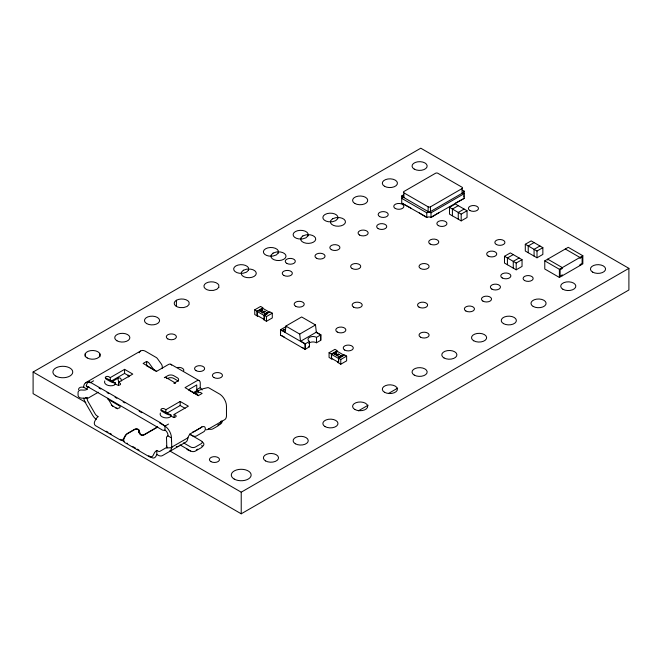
<?xml version="1.0" encoding="UTF-8"?>
<svg xmlns="http://www.w3.org/2000/svg" width="662" height="662" viewBox="0 0 662 662"><rect width="100%" height="100%" fill="white"/><g stroke="black" fill="none" stroke-linecap="round" stroke-linejoin="round"><path stroke-width="0.99" d="M308.674 343.355A4.965 2.863 0 0 1 316.486 342.759L320.88 340.227L320.88 334.815L316.32 332.183L315.509 324.959L301.657 316.966L285.86 326.085L285.281 332.241L280.729 329.61L280.489 335.154L280.489 329.75L284.883 327.21A4.965 2.863 0 0 0 285.91 327.673M166.468 445.617A4.22 2.433 0 0 0 166.501 446.246L166.841 447.942L171.781 447.678L171.458 437.913A9.971 5.759 60 0 0 165.02 426.088L160.386 422.745L90.156 382.197C88.228 380.079 85.754 385.334 86.532 386.227A9.814 5.668 -60 0 0 89.08 387.047M167.147 447.156L160.022 451.269A4.138 2.391 60 0 1 157.953 451.062L156.828 450.417L156.828 454.471L157.953 455.125A9.103 5.255 60 0 0 162.504 455.572L185.84 442.1A9.103 5.255 60 0 0 187.603 439.311L188.198 437.036A4.965 2.863 -60 0 1 191.235 433.246L202.009 427.031A4.965 2.863 -60 0 1 205.046 427.304L205.394 429.034A9.103 5.255 60 0 1 203.631 431.831L196.573 435.902A9.103 5.255 60 0 1 192.013 435.455L189.721 434.131M114.907 384.399L115.445 383L106.243 378.184A3.31 0.703 21.2 0 0 106.549 379.351L110.066 381.378A3.31 0.703 21.2 0 0 114.435 382.909L115.445 383M170.506 416.497L171.044 415.107L161.842 410.283A3.31 0.703 21.2 0 0 162.157 411.45L165.665 413.477A3.31 0.703 21.2 0 0 170.035 415.016L171.044 415.107M156.828 454.471L156 456.143A3.31 2.689 -71 0 1 152.194 457.748L148.685 455.721M104.745 380.898C102.867 385.466 112.929 387.576 115.56 384.018L117.025 384.862A2.069 1.192 0 0 0 119.954 384.862A2.069 1.192 0 0 0 119.954 383.174L118.49 382.33L118.49 385.367M160.345 412.997C158.466 417.565 168.529 419.675 171.168 416.117L172.625 416.961A2.069 1.192 0 0 0 175.554 416.961A2.069 1.192 0 0 0 175.554 415.273L174.089 414.429L174.089 417.465M86.118 385.772L161.445 429.481A9.814 5.668 -60 0 0 165.02 430.143A4.204 2.433 60 0 1 167.949 435.886L171.458 437.913L171.458 440.95M403.489 194.918L401.735 195.927L401.735 203.093L427.056 217.376A2.631 1.523 0 0 1 430.73 217.376L464.244 198.36L464.244 191.194L462.457 190.16M193.61 393.443L197.541 391.168A5.23 0.745 -24.2 0 1 203.78 388.561L207.653 387.659A3.31 1.912 60 0 1 208.993 387.949L220.032 394.32A9.971 5.759 60 0 1 226.47 406.145L226.47 415.562A9.103 5.255 60 0 1 226.255 417.358L226.131 417.755A9.103 5.255 60 0 1 224.583 419.733L207.926 429.348A9.103 5.255 60 0 1 206.221 429.779M33.1 372.019L420.775 148.197L628.9 268.35L628.9 289.981L241.225 513.803L33.1 393.65L33.1 372.019L85.803 402.446M85.522 382.793L140.534 351.034M93.615 380.807L90.106 382.835L88.857 381.66M402.091 203.292L410.854 208.05M105.903 378.441A2.069 1.192 0 0 1 105.903 376.752A2.069 1.192 0 0 1 108.833 376.752L110.297 377.597L124.58 369.355L132.772 374.08L118.49 382.33M111.191 381.138L124.58 373.409L129.495 376.248M154.519 370.662L149.306 363.438A3.31 1.912 60 0 0 147.965 362.172L146.641 361.411L143.133 363.438L156.712 371.274L168.413 364.522A5.015 2.896 -60 0 1 171.648 365.159M111.928 381.717L117.728 378.374A4.965 2.863 -60 0 1 120.774 378.647L121.154 379.516A4.204 2.085 53.9 0 0 121.452 380.427L121.543 380.667A4.138 2.391 60 0 0 121.634 380.915M98.307 392.243L87.177 398.665L85.423 397.655M403.928 192.857L428.132 206.825A1.647 0.952 0 0 0 430.466 206.825L462.051 188.587A1.655 0.952 0 0 0 462.051 187.238L437.847 173.27A1.647 0.952 0 0 0 435.513 173.27L403.928 191.5A1.655 0.952 0 0 0 403.928 192.857L403.928 197.582L428.132 211.559A1.647 0.952 0 0 0 430.466 211.559L462.051 193.321A1.655 0.952 0 0 0 462.407 192.278M254.746 309.816L260.596 306.432L262.938 307.789L257.079 311.165L254.746 309.816L254.746 314.541L257.667 316.229L257.079 315.567L257.079 311.165M257.261 311.512L264.279 315.567L264.279 319.523L257.261 315.468L257.261 311.512L262.773 308.327L269.798 312.381M401.735 195.927A2.631 1.523 0 0 1 401.735 198.36L426.783 212.825A2.631 1.523 0 0 1 431.003 212.825L464.244 193.627A2.631 1.523 0 0 1 464.244 191.194M426.436 217.351L419.327 212.949M463.632 195.878L463.938 196.084A2.631 1.523 0 0 0 463.681 196.258M439.427 212.386L431.351 217.351M455.291 203.226L463.897 198.559M449.481 207.363L455.34 203.987L467.041 210.748L467.041 217.5L461.191 220.885L449.481 214.124L449.481 207.363L461.191 214.124L467.041 210.748M264.279 319.523L264.105 315.22L269.955 311.843L272.297 313.192L272.297 317.925L266.447 321.302L263.517 319.614L263.699 319.183M264.279 315.567L267.431 313.747M458.261 205.675L452.411 209.06L452.411 215.812M264.105 315.22L266.447 316.568L272.297 313.192M464.112 209.06L458.261 212.436L458.261 219.196M194.636 393.509L199.461 392.392A3.31 1.912 60 0 1 200.801 392.682L202.125 393.443L198.617 395.471L185.037 387.634L196.738 380.873A5.015 2.896 -60 0 1 200.255 382.901L200.255 387.634L196.738 389.661L197.988 391.209M193.37 392.616L196.738 390.671L198.435 391.656M161.511 410.539A2.069 1.192 0 0 1 161.511 408.851A2.069 1.192 0 0 1 164.433 408.851L165.897 409.695L180.18 401.453L188.372 406.178L174.089 414.429M285.86 326.085L299.712 334.087L315.509 324.959M166.791 413.237L180.18 405.508L185.095 408.346M316.32 332.183L300.515 341.311L299.712 334.087M157.482 426.924L144.126 434.636A2.317 1.341 0 0 1 141.8 434.967A2.317 1.341 0 0 1 140.212 433.933L139.003 430.168A2.648 1.531 0 0 0 137.183 428.984A2.648 1.531 0 0 0 134.527 429.365L127.443 433.453A4.8 2.772 -60 0 0 124.737 436.49L122.942 439.601A3.31 2.689 -71 0 1 120.186 439.907L95.609 425.716A3.31 2.689 -71 0 1 94.724 421.413L95.593 419.667A4.8 2.772 -60 0 1 98.299 416.621L97.173 415.976A4.138 2.391 60 0 1 95.096 413.791L87.914 401.338A4.138 2.391 60 0 1 87.177 398.665L87.177 397.365A4.22 2.433 0 0 1 83.28 398.193L81.36 398.094A3.31 2.689 9.2 0 1 78.066 395.214L78.066 392.508A3.31 2.689 9.2 0 1 81.36 389.984L83.28 390.084A4.22 2.433 0 0 0 87.177 389.256A4.204 2.433 60 0 1 87.823 386.807M157.713 427.056L144.357 434.768A2.648 1.531 0 0 1 141.701 435.149A2.648 1.531 0 0 1 139.881 433.966L138.672 430.201A2.317 1.341 0 0 0 137.084 429.166A2.317 1.341 0 0 0 134.758 429.497L127.675 433.585A4.8 2.772 -60 0 0 124.969 436.622L123.571 439.965A3.31 2.689 -71 0 0 124.87 442.613L149.455 456.805A3.31 2.689 -71 0 0 153.253 455.199L154.114 453.453A4.8 2.772 -60 0 1 156.828 450.417M280.489 329.75L305.074 343.942L309.46 341.41A4.965 2.863 0 0 1 309.46 337.355A4.965 2.863 0 0 1 316.486 337.355L320.88 334.815M159.666 422.993L165.02 426.088L168.529 424.061M164.962 430.176L165.02 426.088M280.489 335.154L305.074 349.346L309.46 346.814L309.46 341.41M329.072 352.73L334.922 349.346L337.264 350.703L331.414 354.079L329.072 352.73L329.072 357.455L332.001 359.143L331.414 358.481L331.414 354.079M331.588 354.427L337.099 351.241L344.124 355.295L338.613 358.481L331.588 354.427L331.588 358.382L338.613 362.437L338.613 358.481M187.975 437.789L171.458 447.322A9.103 5.255 60 0 1 169.571 451.492M504.485 256.285L510.344 252.909L522.045 259.67L522.045 266.422L516.194 269.806L504.485 263.046L504.485 256.285L516.194 263.046L522.045 259.67M525.297 244.27L531.156 240.894L542.857 247.654L542.857 254.407L537.006 257.791L525.297 251.03L525.297 244.27L537.006 251.03L542.857 247.654M513.265 254.597L507.415 257.981L507.415 264.734M534.077 242.582L528.226 245.966L528.226 252.718M338.613 362.437L338.439 358.134L344.29 354.758L346.631 356.106L346.631 360.84L340.773 364.216L337.852 362.528L338.025 362.097M338.439 358.134L340.773 359.483L346.631 356.106M519.116 257.981L513.265 261.358L513.265 268.118M539.935 245.966L534.077 249.342L534.077 256.103M544.776 260.853L568.236 247.315L582.841 255.747L582.841 263.898L559.39 277.444L544.776 269.004L544.776 260.853L559.39 269.293L582.841 255.747M358.332 410.87L368.155 405.202M388.693 393.344L397.622 388.18M169.762 450.921L241.225 492.18L628.9 268.35M166.841 447.942L166.501 438.136A4.22 2.433 0 0 1 167.949 435.886M171.781 447.678L171.632 447.082M336.329 355.097L339.507 354.592L338.257 354.013L339.242 354.758L336.015 355.105L337.529 355.974L336.321 355.105M87.177 389.256L83.669 387.229L81.823 387.129A3.31 2.689 9.2 0 0 78.53 389.653M464.244 198.36L463.938 198.203A2.631 1.523 0 0 1 463.681 198.021M565.298 249.003L579.912 257.444L579.912 258.346L582.113 257.079L582.113 263.418L579.912 264.684L579.912 265.594M316.088 332.324L320.64 334.955L320.64 340.359M263.517 319.291L264.105 319.622M337.852 362.205L338.439 362.536M300.755 341.17L305.306 343.801L305.306 349.213L302.145 347.385M281.515 335.477L284.685 337.306M170.887 364.29L199.212 380.642M146.41 365.664L156.588 371.548M198.492 395.744L188.314 389.86L196.738 384.928L196.738 390.671M165.972 377.53L175.571 383.075M189.663 434.231L201.273 440.933A3.31 1.912 0 0 1 201.273 443.639L195.414 447.016A3.31 1.912 0 0 1 190.739 447.016L183.589 442.886M99.027 387.982L100.806 389.016M107.054 392.616L108.833 393.65M115.072 397.25L116.86 398.284M123.099 401.884L124.886 402.918M139.152 411.152L141.834 412.699M107.757 399.112L119.367 405.814A2.565 1.481 0 0 1 119.367 407.908A2.565 1.481 0 0 1 115.742 407.908M111.332 405.227L117.579 408.835M180.023 444.881L190.739 451.07A3.31 1.912 0 0 0 195.414 451.07L201.273 447.694A3.31 1.912 0 0 0 201.794 445.385M106.251 431.227L108.005 432.236M109.76 433.254L111.522 434.264M120.302 439.336L122.933 440.859A3.31 2.689 -71 0 0 124.299 441.132M132.88 446.602L135.511 448.116M137.274 449.134L139.028 450.143M200.255 387.634L202.125 389.959M107.84 398.276L111.373 404.391A4.138 2.391 60 0 0 113.442 406.576M117.637 377.53L117.844 378.441A9.103 5.255 60 0 0 119.061 382.264M562.319 275.748L562.319 274.846L560.118 276.112L560.118 269.773L562.319 268.507L562.319 267.597L547.714 259.165L547.714 260.067M559.39 269.293L559.39 277.444M537.006 251.03L537.006 257.791M516.194 263.046L516.194 269.806M462.051 188.587L462.051 193.321M461.191 214.124L461.191 220.885M431.003 212.825L431.003 217.55M430.466 206.825L430.466 211.559M428.132 206.825L428.132 211.559M426.783 212.825L426.783 217.55M340.773 359.483L340.773 364.216M316.486 337.355L316.486 342.759M305.074 343.942L305.074 349.346M266.447 316.568L266.447 321.302M241.225 492.18L241.225 513.803M180.18 401.453L180.18 405.508M176.406 300.267A7.563 4.369 0 0 0 179.799 307.573L183.713 307.573L187.106 306.448L189.067 304.487L189.067 302.228A7.563 4.369 0 0 0 176.406 300.267L176.406 306.448M165.897 409.695L165.897 412.74M146.641 361.411L146.641 365.465M139.003 430.168L139.003 432.874M124.58 369.355L124.58 373.409M110.297 377.597L110.297 380.633M99.871 353.723L99.871 356.81M85.257 353.723L85.257 356.81M202.208 441.918A5.793 3.343 0 0 1 202.208 446.651M197.417 449.126A5.793 3.343 0 0 1 196.258 450.086M190.664 450.946A5.793 3.343 0 0 1 186.568 448.579M221.836 420.933A5.793 3.343 0 0 1 217.74 425.029M177.482 367.484A5.048 2.913 0 0 1 183.664 371.059M403.928 197.582A1.655 0.952 0 0 1 403.497 196.664M309.46 346.814A4.965 2.863 0 0 1 308.674 346.218M128.602 376.935A4.138 2.391 60 0 1 128.205 375.023M201.819 426.651A4.204 2.085 53.9 0 1 201.769 426.8L201.703 426.949A4.138 2.391 60 0 1 201.149 427.528L194.09 431.607A4.138 2.391 60 0 1 192.956 431.765M221.083 421.123A4.965 2.863 -60 0 1 217.69 426.088L213.015 428.786A3.31 1.912 0 0 1 208.331 428.786M83.669 387.229A9.971 5.759 60 0 1 89.246 382.487M83.793 398.16A9.103 5.255 60 0 0 85.555 402.984L92.614 415.223A9.103 5.255 60 0 0 96.329 419.476M166.576 378.399A3.31 1.912 -60 0 0 164.317 377.696L167.825 375.668A4.138 2.391 0 0 1 173.684 375.668L177.424 377.837A4.138 2.391 0 0 1 177.424 381.213L173.916 383.24A3.31 1.912 -60 0 1 175.339 382.975M167.825 378.374A4.138 2.391 0 0 1 173.684 378.374L177.424 380.534A4.138 2.391 0 0 1 178.326 381.312M162.066 368.403A5.23 4.212 43 0 0 161.379 364.075L157.498 358.705A3.31 1.912 60 0 0 156.158 357.447L145.119 351.067A9.971 5.759 60 0 0 139.161 352.788M147.229 365.805A1.655 0.952 60 0 1 147.899 366.434M138.664 432.352A2.648 1.531 0 0 1 138.871 432.6M178.773 446.18A9.103 5.255 60 0 1 176.291 446.527M127.617 443.557A3.31 2.689 -71 0 1 127.054 443.11M266.472 313.614C266.041 315.509 263.062 312.423 265.015 313.987A0.877 0.505 0 0 0 265.503 314.078C265.892 313.101 268.052 313.258 266.306 312.398A1.216 0.703 0 0 1 267.051 312.538L267.465 313.192L266.472 313.614M340.806 356.528C340.367 358.423 337.388 355.337 339.341 356.901A0.877 0.505 0 0 0 339.829 356.992C340.301 356.048 342.337 356.09 340.632 355.312A1.216 0.703 0 0 1 341.385 355.444L341.791 356.106L340.806 356.528M264.957 311.678L261.68 312.191L263.195 313.068L261.995 312.191L265.123 311.893L263.923 311.099L264.957 311.678M259.578 310.883L261.018 311.711L260.447 311.297L262.665 310.015L261.631 309.717L262.293 310.056L260.298 311.206L259.578 310.883M333.905 353.798L335.344 354.625L334.782 354.211L336.999 352.929L335.891 352.647L336.627 352.97L334.624 354.12L333.905 353.798M218.799 287.325L216.838 289.277L213.445 290.411L209.531 290.411A7.563 4.369 0 0 1 206.139 283.104A7.563 4.369 0 0 1 218.799 285.065L218.799 287.325M243.368 270.262L241.407 272.223L241.407 274.482A7.563 4.369 0 0 0 254.059 276.443A7.563 4.369 0 0 0 250.675 269.136L246.752 269.136L243.368 270.262M248.531 270.154L246.57 272.115L243.177 273.249L239.263 273.249A7.563 4.369 0 0 1 235.871 265.942A7.563 4.369 0 0 1 248.531 267.895L248.531 270.154M273.092 253.099L271.139 255.06L271.139 257.319A7.563 4.369 0 0 0 283.791 259.272A7.563 4.369 0 0 0 280.407 251.965L276.484 251.965L273.092 253.099M278.263 252.992L276.302 254.953L272.91 256.078L268.995 256.078A7.563 4.369 0 0 1 265.603 248.771A7.563 4.369 0 0 1 278.263 250.733L278.263 252.992M302.824 235.937L300.871 237.89L300.871 240.149A7.563 4.369 0 0 0 313.523 242.11A7.563 4.369 0 0 0 310.13 234.803L306.216 234.803L302.824 235.937M307.995 235.829L306.034 237.782L302.642 238.916L298.728 238.916A7.563 4.369 0 0 1 295.335 231.609A7.563 4.369 0 0 1 307.995 233.57L307.995 235.829M332.556 218.766L330.603 220.727L330.603 222.986A7.563 4.369 0 0 0 343.255 224.948A7.563 4.369 0 0 0 339.863 217.641L335.948 217.641L332.556 218.766M337.728 218.659L335.766 220.62L332.374 221.753L328.46 221.753A7.563 4.369 0 0 1 325.067 214.447A7.563 4.369 0 0 1 337.728 216.4L337.728 218.659M55.807 376.074A9.93 5.735 0 0 0 72.423 373.5A9.93 5.735 0 0 0 60.259 366.483A9.93 5.735 0 0 0 55.807 376.074M234.199 479.065A9.93 5.735 0 0 0 250.815 476.499A9.93 5.735 0 0 0 238.651 469.474A9.93 5.735 0 0 0 234.199 479.065M316.444 258.213A5.048 2.913 0 0 0 324.885 256.906A5.048 2.913 0 0 0 318.703 253.339A5.048 2.913 0 0 0 316.444 258.213M465.849 310.991A5.048 2.913 0 0 0 474.298 309.692A5.048 2.913 0 0 0 468.108 306.117A5.048 2.913 0 0 0 465.849 310.991M337.256 332.026A5.048 2.913 0 0 0 345.696 330.719A5.048 2.913 0 0 0 339.515 327.152A5.048 2.913 0 0 0 337.256 332.026M213.867 377.514A5.048 2.913 0 0 0 222.316 376.206A5.048 2.913 0 0 0 216.126 372.64A5.048 2.913 0 0 0 213.867 377.514M196.026 370.646A5.048 2.913 0 0 0 204.475 369.338A5.048 2.913 0 0 0 198.294 365.772A5.048 2.913 0 0 0 196.026 370.646M379.624 216.582A5.048 2.913 0 0 0 388.073 215.282A5.048 2.913 0 0 0 381.891 211.708A5.048 2.913 0 0 0 379.624 216.582M359.549 235.043A5.048 2.913 0 0 0 367.998 233.736A5.048 2.913 0 0 0 361.816 230.161A5.048 2.913 0 0 0 359.549 235.043M378.143 228.605A5.048 2.913 0 0 0 386.583 227.298A5.048 2.913 0 0 0 380.402 223.731A5.048 2.913 0 0 0 378.143 228.605M295.624 306.274A5.048 2.913 0 0 0 304.073 304.975A5.048 2.913 0 0 0 297.892 301.4A5.048 2.913 0 0 0 295.624 306.274M286.712 263.36A5.048 2.913 0 0 0 295.153 262.061A5.048 2.913 0 0 0 288.971 258.486A5.048 2.913 0 0 0 286.712 263.36M419.013 307.135A5.048 2.913 0 0 0 427.462 305.827A5.048 2.913 0 0 0 421.28 302.261A5.048 2.913 0 0 0 419.013 307.135M352.118 268.515A5.048 2.913 0 0 0 360.567 267.208A5.048 2.913 0 0 0 354.385 263.633A5.048 2.913 0 0 0 352.118 268.515M353.607 307.135A5.048 2.913 0 0 0 362.056 305.827A5.048 2.913 0 0 0 355.866 302.261A5.048 2.913 0 0 0 353.607 307.135M210.897 461.621A5.048 2.913 0 0 0 219.337 460.322A5.048 2.913 0 0 0 213.156 456.747A5.048 2.913 0 0 0 210.897 461.621M420.502 337.173A5.048 2.913 0 0 0 428.951 335.866A5.048 2.913 0 0 0 422.761 332.299A5.048 2.913 0 0 0 420.502 337.173M524.561 280.531A5.048 2.913 0 0 0 533.009 279.223A5.048 2.913 0 0 0 526.828 275.657A5.048 2.913 0 0 0 524.561 280.531M344.687 350.049A5.048 2.913 0 0 0 353.136 348.742A5.048 2.913 0 0 0 346.946 345.175A5.048 2.913 0 0 0 344.687 350.049M502.259 277.957A5.048 2.913 0 0 0 510.708 276.65A5.048 2.913 0 0 0 504.527 273.075A5.048 2.913 0 0 0 502.259 277.957M395.239 208.439A5.048 2.913 0 0 0 403.688 207.132A5.048 2.913 0 0 0 397.506 203.557A5.048 2.913 0 0 0 395.239 208.439M283.733 275.384A5.048 2.913 0 0 0 292.182 274.076A5.048 2.913 0 0 0 286.001 270.501A5.048 2.913 0 0 0 283.733 275.384M167.784 338.894A5.048 2.913 0 0 0 176.233 337.587A5.048 2.913 0 0 0 170.043 334.012A5.048 2.913 0 0 0 167.784 338.894M491.858 289.112A5.048 2.913 0 0 0 500.307 287.805A5.048 2.913 0 0 0 494.117 284.238A5.048 2.913 0 0 0 491.858 289.112M482.937 301.127A5.048 2.913 0 0 0 491.386 299.82A5.048 2.913 0 0 0 485.205 296.253A5.048 2.913 0 0 0 482.937 301.127M496.318 244.485A5.048 2.913 0 0 0 504.767 243.186A5.048 2.913 0 0 0 498.577 239.611A5.048 2.913 0 0 0 496.318 244.485M331.306 249.632A5.048 2.913 0 0 0 339.755 248.324A5.048 2.913 0 0 0 333.574 244.758A5.048 2.913 0 0 0 331.306 249.632M488.151 256.07A5.048 2.913 0 0 0 496.591 254.762A5.048 2.913 0 0 0 490.41 251.196A5.048 2.913 0 0 0 488.151 256.07M414.263 169.124A7.563 4.369 0 0 0 426.916 167.163A7.563 4.369 0 0 0 417.656 161.818A7.563 4.369 0 0 0 414.263 169.124M384.531 186.287A7.563 4.369 0 0 0 397.183 184.334A7.563 4.369 0 0 0 387.924 178.98A7.563 4.369 0 0 0 384.531 186.287M354.799 203.457A7.563 4.369 0 0 0 367.46 201.496A7.563 4.369 0 0 0 358.192 196.151A7.563 4.369 0 0 0 354.799 203.457M146.674 323.61A7.563 4.369 0 0 0 159.335 321.658A7.563 4.369 0 0 0 150.067 316.304A7.563 4.369 0 0 0 146.674 323.61M116.942 340.781A7.563 4.369 0 0 0 129.603 338.82A7.563 4.369 0 0 0 120.335 333.474A7.563 4.369 0 0 0 116.942 340.781M87.21 357.943A7.563 4.369 0 0 0 99.871 355.982A7.563 4.369 0 0 0 90.603 350.637A7.563 4.369 0 0 0 87.21 357.943M592.656 272.115A7.563 4.369 0 0 0 605.308 270.154A7.563 4.369 0 0 0 596.04 264.808A7.563 4.369 0 0 0 592.656 272.115M562.923 289.277A7.563 4.369 0 0 0 575.576 287.325A7.563 4.369 0 0 0 566.316 281.971A7.563 4.369 0 0 0 562.923 289.277M533.191 306.448A7.563 4.369 0 0 0 545.844 304.487A7.563 4.369 0 0 0 536.584 299.141A7.563 4.369 0 0 0 533.191 306.448M503.459 323.61A7.563 4.369 0 0 0 516.112 321.658A7.563 4.369 0 0 0 506.852 316.304A7.563 4.369 0 0 0 503.459 323.61M473.727 340.781A7.563 4.369 0 0 0 486.38 338.82A7.563 4.369 0 0 0 477.12 333.474A7.563 4.369 0 0 0 473.727 340.781M443.995 357.943A7.563 4.369 0 0 0 456.648 355.982A7.563 4.369 0 0 0 447.388 350.637A7.563 4.369 0 0 0 443.995 357.943M414.263 375.106A7.563 4.369 0 0 0 426.916 373.153A7.563 4.369 0 0 0 417.656 367.799A7.563 4.369 0 0 0 414.263 375.106M384.531 392.276A7.563 4.369 0 0 0 397.183 390.315A7.563 4.369 0 0 0 387.924 384.97A7.563 4.369 0 0 0 384.531 392.276M354.799 409.439A7.563 4.369 0 0 0 367.46 407.478A7.563 4.369 0 0 0 358.192 402.132A7.563 4.369 0 0 0 354.799 409.439M325.067 426.601A7.563 4.369 0 0 0 337.728 424.648A7.563 4.369 0 0 0 328.46 419.294A7.563 4.369 0 0 0 325.067 426.601M295.335 443.772A7.563 4.369 0 0 0 307.995 441.811A7.563 4.369 0 0 0 298.728 436.465A7.563 4.369 0 0 0 295.335 443.772M265.603 460.934A7.563 4.369 0 0 0 278.263 458.981A7.563 4.369 0 0 0 268.995 453.627A7.563 4.369 0 0 0 265.603 460.934M438.343 225.601A5.048 2.913 0 0 0 446.784 224.294A5.048 2.913 0 0 0 440.602 220.727A5.048 2.913 0 0 0 438.343 225.601M420.502 268.515A5.048 2.913 0 0 0 428.951 267.208A5.048 2.913 0 0 0 422.761 263.633A5.048 2.913 0 0 0 420.502 268.515M469.863 210.499A5.048 2.913 0 0 0 478.312 209.192A5.048 2.913 0 0 0 472.13 205.617A5.048 2.913 0 0 0 469.863 210.499M430.168 244.046A5.048 2.913 0 0 0 438.616 242.739A5.048 2.913 0 0 0 432.435 239.172A5.048 2.913 0 0 0 430.168 244.046M283.593 330.164A0.828 0.48 0 0 0 284.834 329.75A0.828 0.48 0 0 0 283.593 329.337A0.828 0.48 0 0 0 283.593 330.164"/></g></svg>
